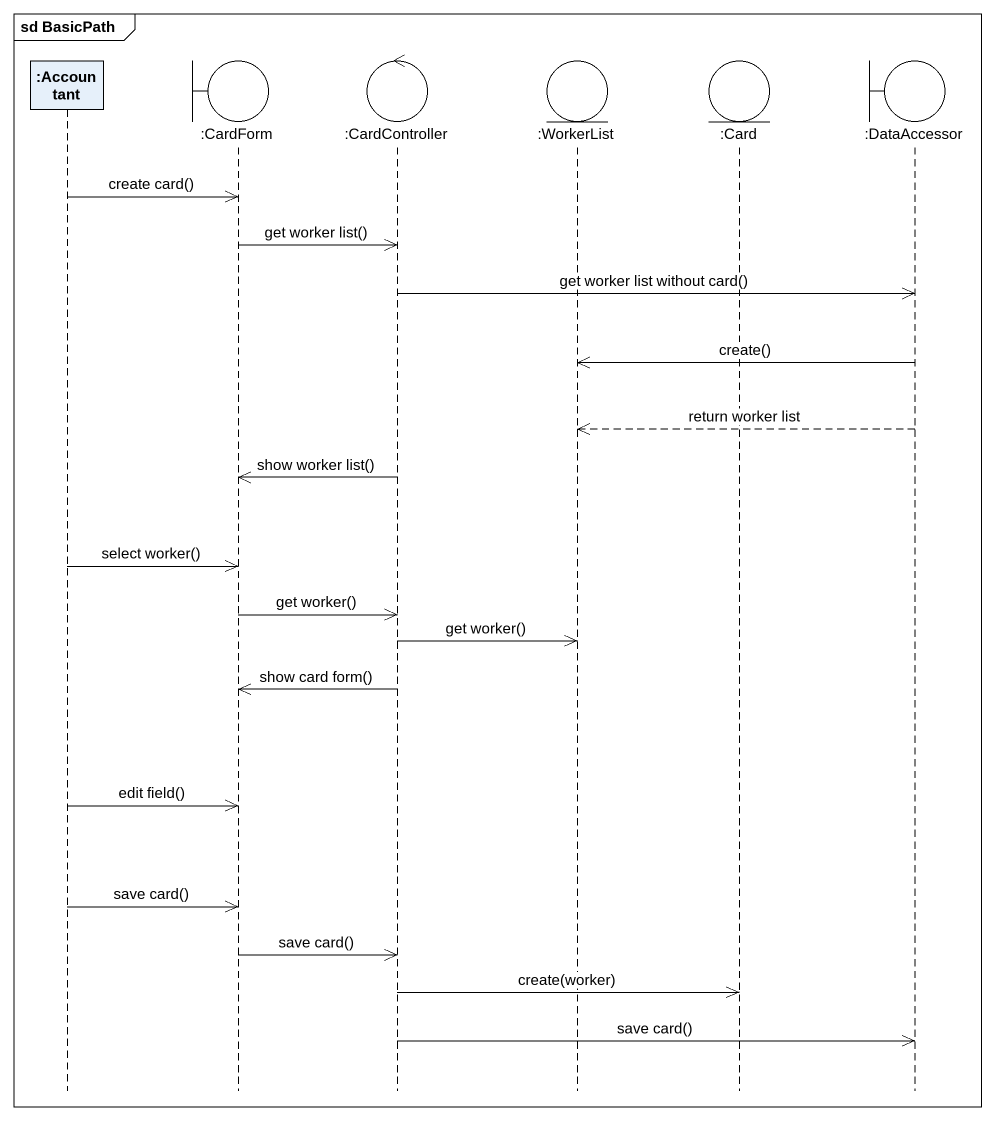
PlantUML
@startuml
mainframe sd BasicPath
hide footbox
participant ":Accountant" as Accountant
boundary ":CardForm" as CardForm
control ":CardController" as CardController
entity ":WorkerList" as WorkerList
entity ":Card" as Card_
boundary ":DataAccessor" as DataAccessor

Accountant ->> CardForm : create card()
CardForm ->> CardController : get worker list()
CardController ->> DataAccessor : get worker list without card()
DataAccessor ->> WorkerList : create()
DataAccessor -->> WorkerList : return worker list
CardController ->> CardForm : show worker list()
Accountant ->> CardForm : select worker()
CardForm ->> CardController : get worker()
CardController ->> WorkerList : get worker()
CardController ->> CardForm : show card form()
Accountant ->> CardForm : edit field()
Accountant ->> CardForm : save card()
CardForm ->> CardController : save card()
CardController ->> Card_ : create(worker)
CardController ->> DataAccessor : save card()
@enduml
